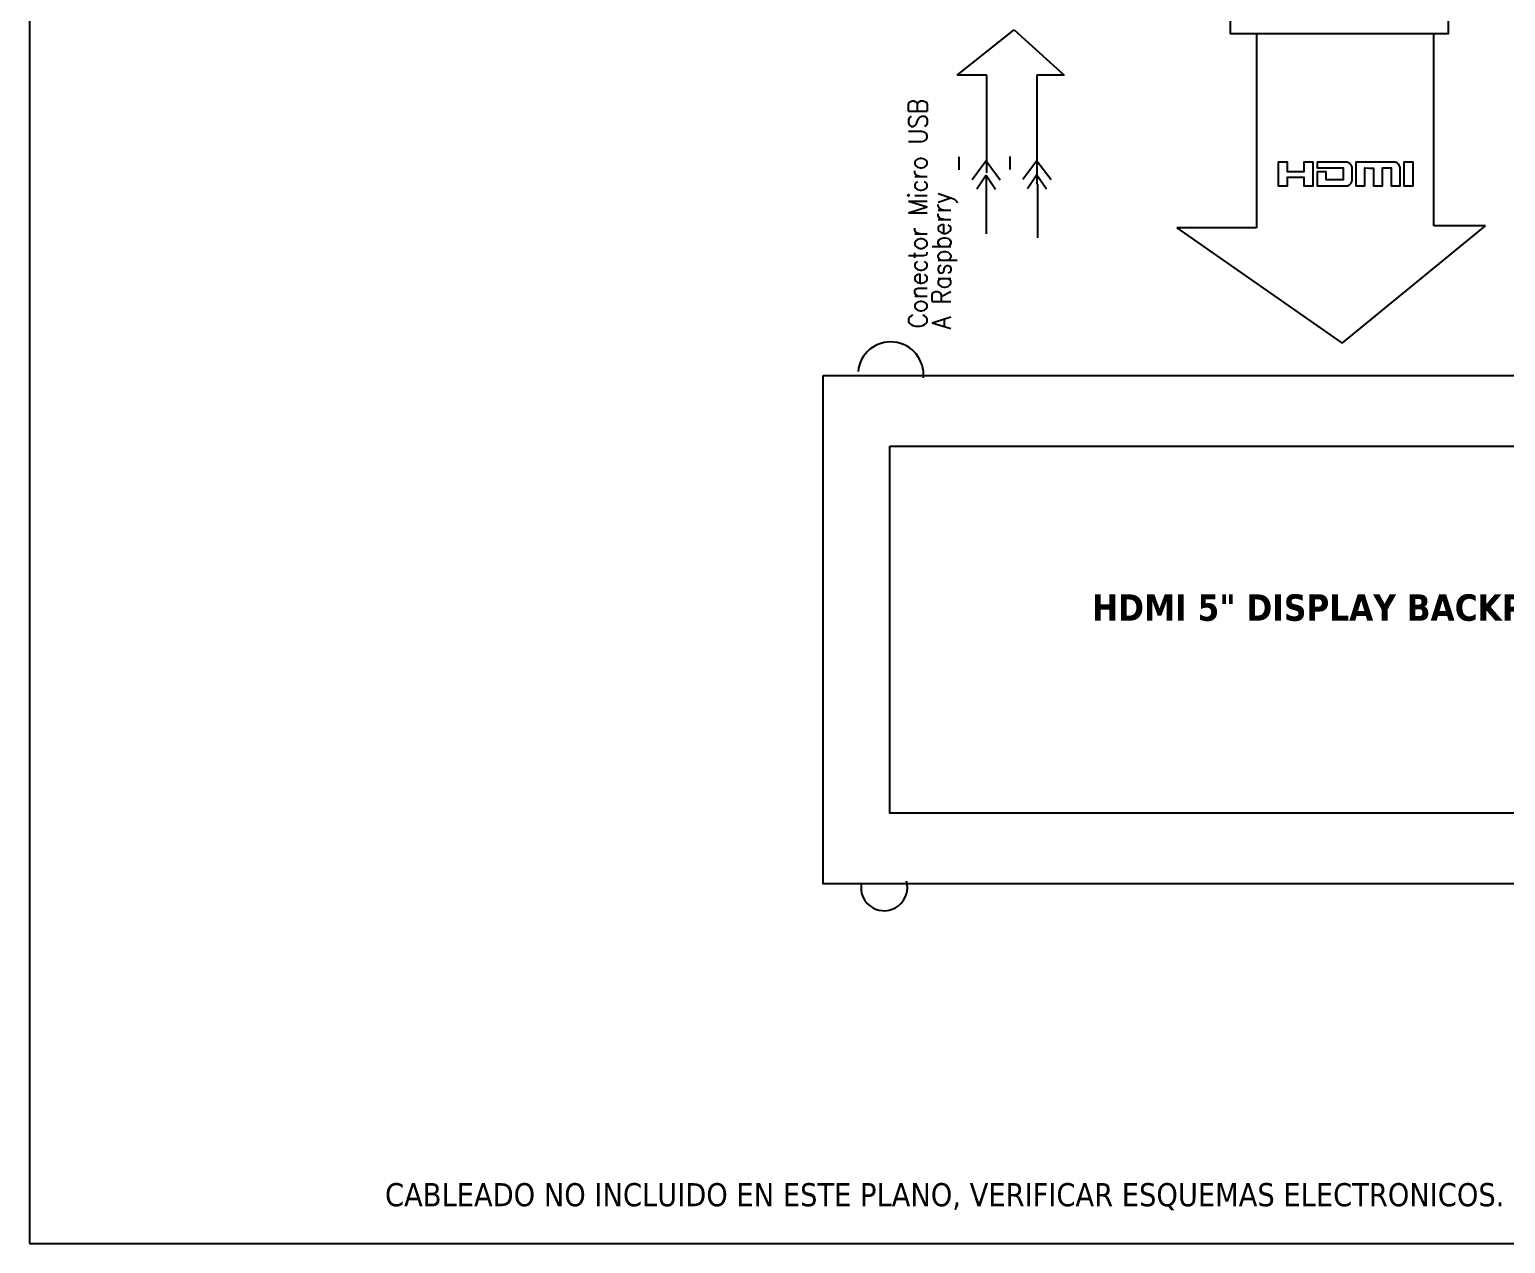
# Model space of a CAD drawing. Header units: inches. Extents: x 15 to 148, y 10 to 111.
# Drawn here: x 126.91 to 136.71, y 94.57 to 102.64 of the extents above; entities that cross this region are included whole.
import ezdxf
from ezdxf.enums import TextEntityAlignment as Align

# ---------------------------------------------------------------- set-up
doc = ezdxf.new("R2010")
doc.units = ezdxf.units.IN
doc.header["$MEASUREMENT"] = 0
for name, color, linetype in [('BLK_12AWG', 7, 'Continuous'), ('CONTORNO', 179, 'Continuous'), ('MISC', 250, 'Continuous'), ('PARTS_TOP', 250, 'Continuous'), ('SILK_TOP', 250, 'Continuous'), ('SYMS', 7, 'Continuous'), ('TERMS', 250, 'Continuous')]:
    doc.layers.add(name, color=color, linetype=linetype)
doc.styles.add('SLDTEXTSTYLE0', font='tahoma.ttf')
doc.styles.add('SLDTEXTSTYLE1', font='')
doc.styles.add('WD', font='romans.shx')
doc.styles.get('SLDTEXTSTYLE1').set_extended_font_data('Tahoma', bold=True)

# ---------------------------------------------------------------- blocks, each defined once
blk = doc.blocks.new('HC01PJ1')
for p, q in [((-0.0312, 0), (-0.125, 0.0625)), ((-0.0312, 0), (-0.125, -0.0625)), ((-0.0312, 0), (-0.0938, 0)), ((0.0625, 0), (-0.0625, 0.0938)), ((0.0625, 0), (-0.0625, -0.0938))]:
    blk.add_line(p, q)
at = {"style": 'WD', "width": 0.7}
for tag, p in [('INST', (0.1458, 0.7873)), ('LOC', (0, 0.6177)), ('DESC1', (0, 0.448)), ('DESC2', (0, 0.2918))]:
    blk.add_attdef(tag, text='', height=0.125, dxfattribs=at).set_placement(p, align=Align.CENTER)
at = {"style": 'WD', "width": 0.9}
blk.add_attdef('TAG1', text='', height=0.125, dxfattribs=at).set_placement((-0.0156, 0.125), align=Align.RIGHT)
at = {"linetype": 'Continuous', "style": 'WD', "width": 0.9, "flags": 8}
blk.add_attdef('DELIM', text='', height=0.125, dxfattribs=at).set_placement((0.0469, 0.125), align=Align.CENTER)
blk.add_attdef('TERM01', (0.1094, 0.125), '', height=0.125, dxfattribs=at)
at = {"style": 'WD'}
for tag, p in [('X2LINK', (-0.0625, 0.125)), ('X8LINK', (-0.0625, -0.125))]:
    blk.add_attdef(tag, p, '', height=0.01, dxfattribs=at)
for tag, p, height, flags in [('FAMILY', (0.0484, 0.1211), 0.01, 9), ('X4TERMDESC01', (-0.1063, 0.0188), 0.01, 1), ('X4TERM01', (-0.0938, 0), 0.0125, 1), ('X1TERMDESC01', (0.0604, 0.0167), 0.01, 1), ('X1TERM01', (0.0625, 0), 0.0125, 1)]:
    blk.add_attdef(tag, p, '', height=height, dxfattribs=dict(at, flags=flags))
at = {"linetype": 'Continuous', "style": 'WD', "flags": 9}
for tag, p in [('ASSYCODE', (0.0668, 0.0437)), ('MFG', (0.0715, 0.0575)), ('CAT', (0.0735, 0.0769))]:
    blk.add_attdef(tag, text='', height=0.01, dxfattribs=at).set_placement(p, align=Align.CENTER)
blk = doc.blocks.new('HC02PJ1')
for p, q in [((-0.0312, 0), (-0.125, 0.0625)), ((-0.0312, 0), (-0.125, -0.0625)), ((-0.0312, 0), (-0.0938, 0)), ((0.0625, 0), (-0.0625, 0.0938)), ((0.0625, 0), (-0.0625, -0.0938))]:
    blk.add_line(p, q)
at = {"style": 'WD', "width": 0.7}
for tag, p in [('INST', (0.1458, 0.7873)), ('LOC', (0, 0.6177)), ('DESC1', (0, 0.448)), ('DESC2', (0, 0.2918))]:
    blk.add_attdef(tag, text='', height=0.125, dxfattribs=at).set_placement(p, align=Align.CENTER)
at = {"style": 'WD', "width": 0.9}
blk.add_attdef('TAG2', text='', height=0.125, dxfattribs=at).set_placement((-0.0156, 0.125), align=Align.RIGHT)
at = {"linetype": 'Continuous', "style": 'WD', "width": 0.9, "flags": 8}
blk.add_attdef('DELIM', text='', height=0.125, dxfattribs=at).set_placement((0.0469, 0.125), align=Align.CENTER)
blk.add_attdef('TERM01', (0.1094, 0.125), '', height=0.125, dxfattribs=at)
at = {"style": 'WD'}
for tag, p in [('X2LINK', (-0.0625, 0.125)), ('X8LINK', (-0.0625, -0.125))]:
    blk.add_attdef(tag, p, '', height=0.01, dxfattribs=at)
for tag, p, height, flags in [('FAMILY', (0.0484, 0.1211), 0.01, 9), ('X4TERMDESC01', (-0.1063, 0.0209), 0.01, 1), ('X4TERM01', (-0.0938, 0), 0.0125, 1), ('X1TERMDESC01', (0.0625, 0.0209), 0.01, 1), ('X1TERM01', (0.0625, 0), 0.0125, 1)]:
    blk.add_attdef(tag, p, '', height=height, dxfattribs=dict(at, flags=flags))

msp = doc.modelspace()

# ---------------------------------------------------------------- linework, layer by layer
at = {"color": 7, "linetype": 'Continuous'}
for p, q in [((126.9102, 110.7588), (126.9102, 94.5738)), ((126.9102, 94.5738), (147.6602, 94.5738))]:
    msp.add_line(p, q, dxfattribs=at)
at = {"layer": 'BLK_12AWG'}
for p, q in [((133.0713, 102.3317), (133.4486, 102.6332)), ((133.4486, 102.6332), (133.7806, 102.3317)), ((135.0583, 102.6125), (135.0583, 101.3185)), ((136.2347, 101.3317), (136.2347, 102.5993)), ((133.2675, 102.3317), (133.0713, 102.3317)), ((133.2675, 101.6835), (133.2675, 102.3317)), ((133.7806, 102.3317), (133.5995, 102.3317)), ((133.5995, 102.3317), (133.5995, 101.7136)), ((133.5995, 101.7136), (133.5995, 101.6533)), ((133.2637, 101.6059), (133.2637, 101.2779)), ((133.6034, 101.6073), (133.6034, 101.2518)), ((135.0583, 101.3185), (134.5296, 101.3185)), ((134.5296, 101.3185), (135.6267, 100.5526)), ((135.6267, 100.5526), (136.5784, 101.3317)), ((136.5784, 101.3317), (136.2347, 101.3317))]:
    msp.add_line(p, q, dxfattribs=at)
for points in [[(132.18, 100.3366), (139.8467, 100.3366), (139.8467, 96.9627), (132.18, 96.9627)], [(132.6236, 99.8677), (139.3951, 99.8677), (139.3951, 97.4307), (132.6236, 97.4307)]]:
    msp.add_lwpolyline(points, close=True, dxfattribs=at)
for centre, radius, start, end in [((132.6289, 100.3428), 0.218, 354.29521, 174.29521), ((132.5856, 96.9373), 0.1538, 170.86936, 16.27799)]:
    msp.add_arc(centre, radius, start, end, dxfattribs=at)
at = {"layer": 'PARTS_TOP'}
msp.add_lwpolyline([(134.8821, 103.8238), (134.8821, 102.6088), (136.3321, 102.6088), (136.3321, 103.8238), (134.8821, 103.8238)], dxfattribs=at)
at = {"layer": 'SILK_TOP'}
for points in [[(135.202, 101.6758), (135.202, 101.5969), (135.233, 101.5969), (135.264, 101.5969), (135.264, 101.6252), (135.264, 101.6535), (135.3177, 101.6535), (135.3715, 101.6535), (135.3715, 101.6252), (135.3715, 101.5969), (135.403, 101.5969), (135.4345, 101.5969), (135.4345, 101.6758), (135.4345, 101.7547), (135.403, 101.7547), (135.3715, 101.7547), (135.3715, 101.7225), (135.3715, 101.6903), (135.3177, 101.6903), (135.264, 101.6903), (135.264, 101.7225), (135.264, 101.7547), (135.233, 101.7547), (135.202, 101.7547)], [(135.4605, 101.7463), (135.4604, 101.7427), (135.4603, 101.7406), (135.4603, 101.7383), (135.4602, 101.7359), (135.4602, 101.7335), (135.4602, 101.7312), (135.4601, 101.7289), (135.4601, 101.7267), (135.4601, 101.7155), (135.5466, 101.7155), (135.6331, 101.7155), (135.6331, 101.6758), (135.6331, 101.6361), (135.5766, 101.6361), (135.5202, 101.6361), (135.5201, 101.6631), (135.52, 101.6901), (135.4901, 101.6902), (135.4601, 101.6903), (135.4601, 101.6633), (135.4602, 101.6526), (135.4602, 101.647), (135.4602, 101.6413), (135.4603, 101.6356), (135.4603, 101.6302), (135.4604, 101.6251), (135.4604, 101.6205), (135.4605, 101.6166), (135.4608, 101.5969), (135.5601, 101.597), (135.6105, 101.5971), (135.6276, 101.5971), (135.6404, 101.5972), (135.6494, 101.5973), (135.6554, 101.5974), (135.6591, 101.5976), (135.6612, 101.5977), (135.6624, 101.598), (135.6671, 101.5997), (135.6693, 101.6008), (135.6716, 101.6019), (135.6737, 101.6033), (135.6758, 101.6047), (135.6778, 101.6063), (135.6797, 101.608), (135.6815, 101.6098), (135.6848, 101.6134), (135.6861, 101.6152), (135.6873, 101.6171), (135.6884, 101.619), (135.6894, 101.621), (135.6903, 101.623), (135.691, 101.6253), (135.6918, 101.6276), (135.6924, 101.6301), (135.6926, 101.6319), (135.6927, 101.6345), (135.6928, 101.6383), (135.6929, 101.6437), (135.6929, 101.6511), (135.693, 101.6608), (135.693, 101.6731), (135.6931, 101.69), (135.693, 101.697), (135.693, 101.703), (135.693, 101.708), (135.6929, 101.7121), (135.6928, 101.7152), (135.6927, 101.7175), (135.6926, 101.7189), (135.6914, 101.7247), (135.6905, 101.7274), (135.6894, 101.7301), (135.6881, 101.7328), (135.6866, 101.7353), (135.6849, 101.7377), (135.6829, 101.7401), (135.6808, 101.7423), (135.6763, 101.7463), (135.674, 101.748), (135.6715, 101.7495), (135.669, 101.7508), (135.6664, 101.7519), (135.6637, 101.7529), (135.661, 101.7536), (135.6582, 101.7541), (135.6522, 101.7543), (135.6457, 101.7544), (135.637, 101.7545), (135.6258, 101.7546), (135.6124, 101.7546), (135.5966, 101.7546), (135.5784, 101.7547), (135.5579, 101.7547), (135.4608, 101.7547)], [(135.7179, 101.6757), (135.7181, 101.5966), (135.748, 101.5965), (135.7779, 101.5964), (135.7779, 101.6559), (135.7779, 101.7155), (135.8064, 101.7154), (135.8348, 101.7152), (135.8349, 101.6558), (135.835, 101.5964), (135.8647, 101.5965), (135.8944, 101.5966), (135.8945, 101.6561), (135.8946, 101.7155), (135.923, 101.7155), (135.9513, 101.7155), (135.9514, 101.6561), (135.9515, 101.5966), (135.9813, 101.5966), (136.0111, 101.5966), (136.0111, 101.6579), (136.0111, 101.7191), (136.01, 101.7232), (136.0059, 101.7334), (136.0029, 101.7379), (135.9995, 101.742), (135.9957, 101.7456), (135.9914, 101.7487), (135.9867, 101.7511), (135.9817, 101.753), (135.9765, 101.7542), (135.9689, 101.7544), (135.9605, 101.7544), (135.949, 101.7545), (135.9344, 101.7546), (135.9168, 101.7546), (135.8961, 101.7546), (135.8723, 101.7547), (135.8455, 101.7547), (135.7178, 101.7547)], [(136.0365, 101.6758), (136.0365, 101.5969), (136.0673, 101.5969), (136.098, 101.5969), (136.098, 101.6758), (136.098, 101.7547), (136.0673, 101.7547), (136.0365, 101.7547)]]:
    msp.add_lwpolyline(points, close=True, dxfattribs=at)

# ---------------------------------------------------------------- block references
at = {"layer": 'SYMS'}
ref = msp.add_blockref('HC01PJ1', (133.263, 101.6996), dxfattribs=dict(at, rotation=90))
ref.add_attrib('DELIM', '-', dxfattribs={"layer": 'MISC', "linetype": 'Continuous', "height": 0.125, "rotation": 90, "style": 'WD', "width": 0.9, "flags": 8}).set_placement((133.138, 101.7465), align=Align.CENTER)
ref.add_attrib('TERM01', 'Conector Micro USB', (132.8716, 100.6514), dxfattribs={"layer": 'TERMS', "linetype": 'Continuous', "height": 0.125, "rotation": 90, "style": 'WD', "width": 0.9, "flags": 8})
ref = msp.add_blockref('HC02PJ1', (133.6004, 101.701), dxfattribs=dict(at, rotation=90))
ref.add_attrib('DELIM', '-', dxfattribs={"layer": 'MISC', "linetype": 'Continuous', "height": 0.125, "rotation": 90, "style": 'WD', "width": 0.9, "flags": 8}).set_placement((133.4754, 101.7479), align=Align.CENTER)
ref.add_attrib('TERM01', 'A Raspberry', (133.0285, 100.6448), dxfattribs={"layer": 'TERMS', "linetype": 'Continuous', "height": 0.125, "rotation": 90, "style": 'WD', "width": 0.9, "flags": 8})

# ---------------------------------------------------------------- texts
at = {"layer": 'CONTORNO', "color": 7}
for s, insert, char_height, attachment_point, style in [('HDMI 5" DISPLAY BACKPACK', (135.6387, 98.8845), 0.175683, 2, 'SLDTEXTSTYLE1'), ('CABLEADO NO INCLUIDO EN ESTE PLANO, VERIFICAR ESQUEMAS ELECTRONICOS.', (136.7042, 94.9747), 0.153723, 3, 'SLDTEXTSTYLE0')]:
    msp.add_mtext(s, dxfattribs=dict(at, insert=insert, char_height=char_height, attachment_point=attachment_point, style=style))

doc.saveas('drawing.dxf')
